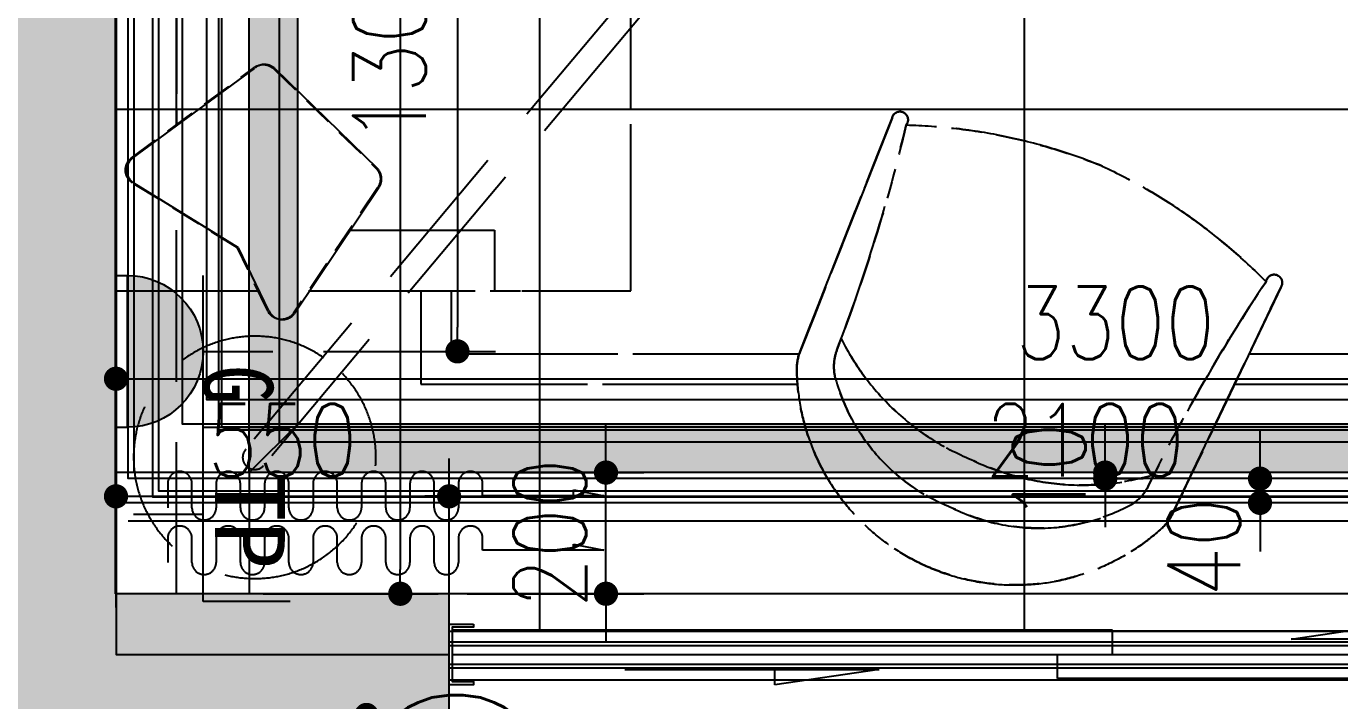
# Model space of a CAD drawing. Header units: inches. Extents: x -2597087 to 134135, y -662679 to 20000.
# Drawn here: x 14077 to 16245, y 6673 to 7786 of the extents above; entities that cross this region are included whole.
import ezdxf
from ezdxf.enums import TextEntityAlignment as Align

# ---------------------------------------------------------------- set-up
doc = ezdxf.new("R2010")
doc.units = ezdxf.units.IN
doc.header["$LTSCALE"] = 100
doc.header["$MEASUREMENT"] = 0
for name, pattern in [('__DASH', [0.35, 0.25, -0.1]), ('DASH', [0.35, 0.25, -0.1]), ('HIDDENX2', [0.75, 0.5, -0.25])]:
    doc.linetypes.add(name, pattern=pattern)
doc.layers.get('0').update_dxf_attribs({"linetype": 'CONTINUOUS'})
doc.layers.get('Defpoints').update_dxf_attribs({"linetype": 'CONTINUOUS'})
for name, color, linetype in [('_ARWALL-1', 7, 'CONTINUOUS'), ('DOOR', 4, 'CONTINUOUS'), ('EQUIP-动力', 3, 'CONTINUOUS'), ('floor', 8, 'CONTINUOUS'), ('IRC-MED1', 250, 'CONTINUOUS'), ('PUB_HATCH', 8, 'CONTINUOUS'), ('RC', 1, 'CONTINUOUS'), ('RC-dim', 3, 'CONTINUOUS'), ('WALL', 7, 'CONTINUOUS'), ('wall-dim', 3, 'CONTINUOUS'), ('天花开线', 4, 'CONTINUOUS'), ('家具', 1, 'DASH')]:
    doc.layers.add(name, color=color, linetype=linetype)
doc.layers.add('COLUMN', color=30, linetype='CONTINUOUS', lineweight=40)
doc.styles.get("Standard").update_dxf_attribs({"font": 'txt.shx', "width": 0.8, "bigfont": 'GBCBIG.shx'})
doc.styles.add('宋体', font='', dxfattribs={"width": 0.8})
doc.styles.get('宋体').set_extended_font_data('SimSun')
doc.dimstyles.new('50', dxfattribs={"dimscale": 50, "dimtxt": 2.4, "dimasz": 0.8, "dimexe": 1.25, "dimexo": 0.6, "dimgap": 0.65, "dimtad": 1, "dimdec": 0, "dimdsep": 46, "dimtxsty": 'Standard', "dimblk1": 'DOT', "dimblk2": 'DOT', "dimsah": 1, "dimcen": 2.5, "dimclrd": 3, "dimclre": 3, "dimclrt": 3, "dimadec": 0, "dimazin": 0, "dimtfac": 1, "dimtdec": 0, "dimtix": 1, "dimtmove": 2, "dimatfit": 0, "dimldrblk": 'DOT', "dimfxl": 5, "dimfxlon": 1, "dimarcsym": 0})

# ---------------------------------------------------------------- blocks, each defined once
blk = doc.blocks.new('A$C6D370B50')
for p, q in [((-1562.1, 38), (-1562.1, 12.5)), ((-1390, 12.5), (-1562.1, 38)), ((-1095.4, 27.5), (-5, 27.5)), ((-1095.4, -12.5), (-1095.4, 27.5)), ((-5, 27.5), (-5, -12.5)), ((-1810, 12.5), (-1390, 12.5)), ((-2095, -12.5), (-2095, -52.5)), ((-1004.6, -12.5), (-2095, -12.5)), ((-5, -12.5), (-1095.4, -12.5)), ((-1004.6, -52.5), (-1004.6, -12.5)), ((-710, -37.5), (-537.9, -63)), ((-290, -37.5), (-710, -37.5)), ((-537.9, -63), (-537.9, -37.5)), ((-2095, -52.5), (-1004.6, -52.5))]:
    blk.add_line(p, q)
blk = doc.blocks.new('A$C516069BB')
at = {"layer": '家具', "linetype": 'HIDDENX2'}
for p, q in [((2265.7, 851.4), (2097.4, 687.7)), ((2501.2, 703.8), (2298.7, 853.1)), ((1245, 770.2, 413.4), (1396.8, 385, 413.4)), ((1396.8, 385), (1245, 770.2)), ((2094.7, 654.9), (2233.2, 447.9)), ((2325.9, 556.2), (2498.8, 662.9)), ((1901.3, 585.1), (1901.3, 485.1)), ((2275.9, 451.9), (2325.9, 556.2)), ((603.2, 490.7, 413.4), (781.8, 117.3, 413.4)), ((781.8, 117.3), (603.2, 490.7))]:
    blk.add_line(p, q, dxfattribs=at)
at = {"layer": '家具', "color": 2, "linetype": 'HIDDENX2'}
for points in [[(679.6, 331.1), (0, 331.1), (0, 3039.1), (2023, 3039.1), (2023, 2885.1)], [(2208.3, 485.1), (1676.3, 485.1), (1676.3, 2885.1)], [(2526.3, 2736.1), (2526.3, 485.1), (2291.8, 485.1)], [(2023, 485.1), (2023, 331.1), (1401.2, 331.1)]]:
    blk.add_lwpolyline(points, dxfattribs=at)
at = {"layer": '家具', "color": 8, "linetype": 'HIDDENX2'}
for points in [[(655.7, 381.1), (50, 381.1), (50, 2989.1), (1973, 2989.1), (1973, 2885.1)], [(1973, 485.1), (1973, 381.1), (1398.2, 381.1)]]:
    blk.add_lwpolyline(points, dxfattribs=at)
at = {"layer": '家具', "linetype": 'HIDDENX2'}
for points in [[(2426.3, 2435.1), (2426.3, 759)], [(2141.4, 585.1), (1901.3, 585.1)]]:
    blk.add_lwpolyline(points, dxfattribs=at)
for centre, radius, start, end in [((2283.2, 833.5), 25, 51.6006, 134.199), ((1232, 767.4), 13.4, 12.1445, 219.8116), ((1247.7, -169.9), 929.1, 91.608, 112.1214), ((4070.3, 1432.6), 2927.2, 193.308, 200.9137), ((2485.7, 684.2), 25, 301.6916, 51.6006), ((1289.6, -151.7), 929.1, 114.9379, 135.4513), ((2114.8, 669.7), 25, 134.199, 216.4281), ((614.2, 498.4), 13.4, 7.2477, 214.9148), ((-1806.3, -1126.2), 2927.2, 26.1456, 33.7512), ((2253.3, 462.8), 25, 216.4281, 334.3518), ((951.6, 596.1), 422.6, 291.9717, 333.2604), ((1262.9, 360), 78.1, 348.3516, 20.8096), ((1324.2, 356.2, 413.4), 78.1, 359.2231, 21.7029), ((1324.2, 356.2), 78.1, 359.2231, 21.7029), ((1041.9, 360), 360.4, 293.5296, 359.2231), ((1027.9, 426.5), 322.2, 291.097, 345.2052), ((930.6, 587), 422.6, 253.7989, 295.0876), ((891.4, 198.2), 78.1, 206.2496, 238.7077), ((1002.8, 415.6), 322.2, 241.8541, 295.9622), ((852.4, 150.7, 413.4), 78.1, 205.3563, 227.8362), ((852.4, 150.7), 78.1, 205.3563, 227.8362), ((1041.9, 360), 360.4, 227.8362, 293.5296)]:
    blk.add_arc(centre, radius, start, end, dxfattribs=at)
blk = doc.blocks.new('_Dot')
at = {"color": 0, "linetype": 'ByBlock', "lineweight": -2}
blk.add_line((-0.5, 0), (-1, 0), dxfattribs=at)
at = {"color": 0, "linetype": 'ByBlock', "const_width": 0.5}
blk.add_lwpolyline([(-0.25, 0, 1), (0.25, 0, 1)], format="xyb", close=True, dxfattribs=at)
blk = doc.blocks.new('*D124')
at = {"layer": 'Defpoints', "color": 0, "transparency": 16777216}
for p in [(14438.2, 10049.9), (14438.2, 6849.9), (14694.3, 6849.9)]:
    blk.add_point(p, dxfattribs=at)
at = {"layer": 'wall-dim', "color": 3, "lineweight": -2, "transparency": 16777216}
for p, q in [((14468.2, 10049.9), (14756.8, 10049.9)), ((14694.3, 10009.9), (14694.3, 6889.9)), ((14468.2, 6849.9), (14756.8, 6849.9))]:
    blk.add_line(p, q, dxfattribs=at)
at = {"layer": 'wall-dim', "color": 3, "lineweight": -2, "transparency": 16777216, "xscale": 40, "yscale": 40, "zscale": 40}
for p, rotation in [((14694.3, 10049.9), 90), ((14694.3, 6849.9), 270)]:
    blk.add_blockref('_Dot', p, dxfattribs=dict(at, rotation=rotation))
at = {"layer": 'wall-dim', "color": 3, "transparency": 16777216, "insert": (14601.8, 8449.9), "char_height": 120, "attachment_point": 5, "rotation": 90}
blk.add_mtext('3200', dxfattribs=at)
blk = doc.blocks.new('*D125')
at = {"layer": 'Defpoints', "color": 0, "transparency": 16777216}
for p in [(14775, 7010.7), (14225, 6797.5), (14775, 6797.5)]:
    blk.add_point(p, dxfattribs=at)
at = {"layer": 'wall-dim', "color": 3, "lineweight": -2, "transparency": 16777216}
for p, q in [((14225, 6827.5), (14225, 7073.2)), ((14775, 6827.5), (14775, 7073.2)), ((14265, 7010.7), (14735, 7010.7))]:
    blk.add_line(p, q, dxfattribs=at)
at = {"layer": 'wall-dim', "color": 3, "lineweight": -2, "transparency": 16777216, "xscale": 40, "yscale": 40, "zscale": 40, "rotation": 180}
blk.add_blockref('_Dot', (14225, 7010.7), dxfattribs=at)
at = {"layer": 'wall-dim', "color": 3, "lineweight": -2, "transparency": 16777216, "xscale": 40, "yscale": 40, "zscale": 40}
blk.add_blockref('_Dot', (14775, 7010.7), dxfattribs=at)
at = {"layer": 'wall-dim', "color": 3, "transparency": 16777216, "insert": (14500, 7103.2), "char_height": 120, "attachment_point": 5}
blk.add_mtext('550', dxfattribs=at)
blk = doc.blocks.new('*D126')
at = {"layer": 'Defpoints', "color": 0, "transparency": 16777216}
for p in [(16875, 7010.7), (14775, 6797.5), (16875, 6797.5)]:
    blk.add_point(p, dxfattribs=at)
at = {"layer": 'wall-dim', "color": 3, "lineweight": -2, "transparency": 16777216}
for p, q in [((14775, 6827.5), (14775, 7073.2)), ((16875, 6827.5), (16875, 7073.2)), ((14815, 7010.7), (16835, 7010.7))]:
    blk.add_line(p, q, dxfattribs=at)
at = {"layer": 'wall-dim', "color": 3, "lineweight": -2, "transparency": 16777216, "xscale": 40, "yscale": 40, "zscale": 40, "rotation": 180}
blk.add_blockref('_Dot', (14775, 7010.7), dxfattribs=at)
at = {"layer": 'wall-dim', "color": 3, "lineweight": -2, "transparency": 16777216, "xscale": 40, "yscale": 40, "zscale": 40}
blk.add_blockref('_Dot', (16875, 7010.7), dxfattribs=at)
at = {"layer": 'wall-dim', "color": 3, "transparency": 16777216, "insert": (15825, 7103.2), "char_height": 120, "attachment_point": 5}
blk.add_mtext('2100', dxfattribs=at)
blk = doc.blocks.new('*D215')
at = {"layer": 'Defpoints', "color": 0, "transparency": 16777216}
for p in [(17525, 7204.7), (14225, 6902.7), (17525, 6902.7)]:
    blk.add_point(p, dxfattribs=at)
at = {"layer": 'wall-dim', "color": 3, "lineweight": -2, "transparency": 16777216}
for p, q in [((14225, 6954.7), (14225, 7267.2)), ((17525, 6954.7), (17525, 7267.2)), ((14265, 7204.7), (17485, 7204.7))]:
    blk.add_line(p, q, dxfattribs=at)
at = {"layer": 'wall-dim', "color": 3, "lineweight": -2, "transparency": 16777216, "xscale": 40, "yscale": 40, "zscale": 40, "rotation": 180}
blk.add_blockref('_Dot', (14225, 7204.7), dxfattribs=at)
at = {"layer": 'wall-dim', "color": 3, "lineweight": -2, "transparency": 16777216, "xscale": 40, "yscale": 40, "zscale": 40}
blk.add_blockref('_Dot', (17525, 7204.7), dxfattribs=at)
at = {"layer": 'wall-dim', "color": 3, "transparency": 16777216, "insert": (15875, 7297.2), "char_height": 120, "attachment_point": 5}
blk.add_mtext('3300', dxfattribs=at)
blk = doc.blocks.new('*D221')
at = {"layer": 'Defpoints', "color": 0, "transparency": 16777216}
for p in [(16113.8, 7039.9), (16113.8, 7039.9), (16113.8, 6999.9)]:
    blk.add_point(p, dxfattribs=at)
at = {"layer": 'RC-dim', "color": 3, "lineweight": -2, "transparency": 16777216}
for p, q in [((16113.8, 7079.9), (16113.8, 7119.9)), ((16113.8, 7039.9), (16051.3, 7039.9)), ((16113.8, 6999.9), (16113.8, 7039.9)), ((16113.8, 6999.9), (16051.3, 6999.9)), ((16113.8, 6959.9), (16113.8, 6919.9))]:
    blk.add_line(p, q, dxfattribs=at)
at = {"layer": 'RC-dim', "color": 3, "lineweight": -2, "transparency": 16777216, "xscale": 40, "yscale": 40, "zscale": 40}
for p, rotation in [((16113.8, 7039.9), 270), ((16113.8, 6999.9), 90)]:
    blk.add_blockref('_Dot', p, dxfattribs=dict(at, rotation=rotation))
at = {"layer": 'RC-dim', "color": 3, "transparency": 16777216, "insert": (16021.3, 6926.7), "char_height": 120, "attachment_point": 5, "rotation": 90}
blk.add_mtext('40', dxfattribs=at)
blk = doc.blocks.new('*D223')
at = {"layer": 'Defpoints', "color": 0, "transparency": 16777216}
for p in [(15839.2, 7049.9), (15858.2, 7049.9), (15839.2, 7039.9)]:
    blk.add_point(p, dxfattribs=at)
at = {"layer": 'RC-dim', "color": 3, "lineweight": -2, "transparency": 16777216}
for p, q in [((15858.2, 7089.9), (15858.2, 7129.9)), ((15858.2, 7049.9), (15920.7, 7049.9)), ((15858.2, 7039.9), (15858.2, 7049.9)), ((15858.2, 7039.9), (15920.7, 7039.9)), ((15858.2, 6999.9), (15858.2, 6959.9))]:
    blk.add_line(p, q, dxfattribs=at)
at = {"layer": 'RC-dim', "color": 3, "lineweight": -2, "transparency": 16777216, "xscale": 40, "yscale": 40, "zscale": 40}
for p, rotation in [((15858.2, 7049.9), 270), ((15858.2, 7039.9), 90)]:
    blk.add_blockref('_Dot', p, dxfattribs=dict(at, rotation=rotation))
at = {"layer": 'RC-dim', "color": 3, "transparency": 16777216, "insert": (15765.7, 7050.6), "char_height": 120, "attachment_point": 5, "rotation": 90}
blk.add_mtext('10', dxfattribs=at)
blk = doc.blocks.new('A$C38B7485E')
at = {"layer": 'PUB_HATCH'}
blk.add_hatch(color=6, dxfattribs=at).paths.add_polyline_path([(6550.1, 2000), (6550.1, 2200), (6000.1, 2200), (6000.1, 4400), (5800.1, 4400), (5800.1, 2000)])
at = {"layer": '_ARWALL-1'}
blk.add_lwpolyline([(6000.1, 1300), (6000.1, 2000), (6550.1, 2000), (6550.1, 2200), (6000.1, 2200), (6000.1, 5400), (4200.1, 5400), (4200.1, 5300), (5800.1, 5300), (5800.1, 1500), (5650.1, 1500), (5650.1, 1300)], close=True, dxfattribs=at)
at = {"layer": 'COLUMN', "color": 6}
blk.add_line((6000.1, 2200), (6000.1, 4400), dxfattribs=at)
blk = doc.blocks.new('*D259')
at = {"layer": 'Defpoints', "color": 0, "transparency": 16777216}
for p in [(14855, 7049.9), (15034, 7049.9), (14775, 6849.9)]:
    blk.add_point(p, dxfattribs=at)
at = {"layer": 'floor', "color": 3, "lineweight": -2, "transparency": 16777216}
for p, q in [((15034, 7089.9), (15034, 7129.9)), ((14885, 7049.9), (15096.5, 7049.9)), ((15034, 6849.9), (15034, 7049.9)), ((14805, 6849.9), (15096.5, 6849.9)), ((15034, 6809.9), (15034, 6769.9))]:
    blk.add_line(p, q, dxfattribs=at)
at = {"layer": 'floor', "color": 3, "lineweight": -2, "transparency": 16777216, "xscale": 40, "yscale": 40, "zscale": 40}
for p, rotation in [((15034, 7049.9), 270), ((15034, 6849.9), 90)]:
    blk.add_blockref('_Dot', p, dxfattribs=dict(at, rotation=rotation))
at = {"layer": 'floor', "color": 3, "transparency": 16777216, "insert": (14941.5, 6949.9), "char_height": 120, "attachment_point": 5, "rotation": 90}
blk.add_mtext('200', dxfattribs=at)
blk = doc.blocks.new('*D460')
at = {"layer": 'Defpoints', "color": 0, "transparency": 16777216}
for p in [(14587.3, 8549.9), (14537.7, 7249.9), (14788.8, 7249.9)]:
    blk.add_point(p, dxfattribs=at)
at = {"layer": 'EQUIP-动力', "color": 3, "lineweight": -2, "transparency": 16777216}
for p, q in [((14617.3, 8549.9), (14851.3, 8549.9)), ((14788.8, 8509.9), (14788.8, 7289.9)), ((14567.7, 7249.9), (14851.3, 7249.9))]:
    blk.add_line(p, q, dxfattribs=at)
at = {"layer": 'EQUIP-动力', "color": 3, "lineweight": -2, "transparency": 16777216, "xscale": 40, "yscale": 40, "zscale": 40}
for p, rotation in [((14788.8, 8549.9), 90), ((14788.8, 7249.9), 270)]:
    blk.add_blockref('_Dot', p, dxfattribs=dict(at, rotation=rotation))
at = {"layer": 'EQUIP-动力', "color": 3, "transparency": 16777216, "insert": (14696.3, 7899.9), "char_height": 120, "attachment_point": 5, "rotation": 90}
blk.add_mtext('1300(RS)', dxfattribs=at)
blk = doc.blocks.new('*D472')
at = {"layer": 'Defpoints', "color": 0, "transparency": 16777216}
for p in [(14426.6, 6649.9), (14375.8, 6299.9), (14638.6, 6299.9)]:
    blk.add_point(p, dxfattribs=at)
at = {"layer": 'EQUIP-动力', "color": 3, "lineweight": -2, "transparency": 16777216}
for p, q in [((14456.6, 6649.9), (14701.1, 6649.9)), ((14638.6, 6609.9), (14638.6, 6339.9)), ((14405.8, 6299.9), (14701.1, 6299.9))]:
    blk.add_line(p, q, dxfattribs=at)
at = {"layer": 'EQUIP-动力', "color": 3, "lineweight": -2, "transparency": 16777216, "xscale": 40, "yscale": 40, "zscale": 40}
for p, rotation in [((14638.6, 6649.9), 90), ((14638.6, 6299.9), 270)]:
    blk.add_blockref('_Dot', p, dxfattribs=dict(at, rotation=rotation))
at = {"layer": 'EQUIP-动力', "color": 3, "transparency": 16777216, "insert": (14798, 6433.7), "char_height": 120, "attachment_point": 5, "rotation": 90}
blk.add_mtext('350(RS)', dxfattribs=at)
blk = doc.blocks.new('safre2cdas')
at = {"linetype": 'ByBlock', "lineweight": -2}
h = blk.add_hatch(color=0, dxfattribs=at)
edge = h.paths.add_edge_path()
edge.add_ellipse((-141.7, 0), major_axis=(-88.6, 88.6), ratio=1, start_angle=135, end_angle=315, ccw=False)
edge.add_line((-141.7, -125.2), (-141.7, 125.2))
at = {"color": 0, "linetype": 'ByBlock', "lineweight": -2}
for p, q in [((-160.3, 125.2), (-141.7, 125.2)), ((-141.7, 125.2), (-141.7, -125.2)), ((-16.4, -125.2), (-16.4, 125.2)), ((-16.4, 0), (98.6, 0)), ((-160.3, -125.2), (-141.7, -125.2))]:
    blk.add_line(p, q, dxfattribs=at)
at = {"color": 0, "linetype": 'ByBlock', "lineweight": -2, "extrusion": (0, 0, -1)}
blk.add_ellipse((-141.7, 0), major_axis=(88.6, 88.6), ratio=1, start_param=-0.785398, end_param=2.356194, dxfattribs=at)
blk = doc.blocks.new('ERYUII')
at = {"layer": 'EQUIP-动力'}
blk.add_blockref('safre2cdas', (15061.3, 7091.6), dxfattribs=at)
at = {"layer": 'EQUIP-动力', "style": '宋体', "width": 0.8}
blk.add_text('G', height=115.1, rotation=270.0003, dxfattribs=at).set_placement((15102.8, 7037.3), align=Align.MIDDLE_CENTER)
blk = doc.blocks.new('ERTUJK')
at = {"layer": 'EQUIP-动力'}
for p, q in [((14308.7, 6999.6), (14308.7, 7167.6)), ((14308.7, 7167.6), (14392.7, 7167.6)), ((14308.7, 7083.6), (14241.5, 7083.6)), ((14392.7, 6999.6), (14308.7, 6999.6))]:
    blk.add_line(p, q, dxfattribs=at)
at = {"layer": 'EQUIP-动力', "style": '宋体'}
blk.add_text('TP', height=67.2, rotation=270, dxfattribs=at).set_placement((14320.3, 7031.3), align=Align.RIGHT)
blk = doc.blocks.new('*D755')
at = {"layer": 'Defpoints', "color": 0, "transparency": 16777216}
for p in [(14438.2, 10049.9), (14438.2, 6849.9), (14694.3, 6849.9)]:
    blk.add_point(p, dxfattribs=at)
at = {"layer": 'wall-dim', "color": 3, "lineweight": -2, "transparency": 16777216}
for p, q in [((14468.2, 10049.9), (14756.8, 10049.9)), ((14694.3, 10009.9), (14694.3, 6889.9)), ((14468.2, 6849.9), (14756.8, 6849.9))]:
    blk.add_line(p, q, dxfattribs=at)
at = {"layer": 'wall-dim', "color": 3, "lineweight": -2, "transparency": 16777216, "xscale": 40, "yscale": 40, "zscale": 40}
for p, rotation in [((14694.3, 10049.9), 90), ((14694.3, 6849.9), 270)]:
    blk.add_blockref('_Dot', p, dxfattribs=dict(at, rotation=rotation))
at = {"layer": 'wall-dim', "color": 3, "transparency": 16777216, "insert": (14601.8, 8449.9), "char_height": 120, "attachment_point": 5, "rotation": 90}
blk.add_mtext('3200', dxfattribs=at)
blk = doc.blocks.new('*D756')
at = {"layer": 'Defpoints', "color": 0, "transparency": 16777216}
for p in [(14775, 7010.7), (14225, 6797.5), (14775, 6797.5)]:
    blk.add_point(p, dxfattribs=at)
at = {"layer": 'wall-dim', "color": 3, "lineweight": -2, "transparency": 16777216}
for p, q in [((14225, 6827.5), (14225, 7073.2)), ((14775, 6827.5), (14775, 7073.2)), ((14265, 7010.7), (14735, 7010.7))]:
    blk.add_line(p, q, dxfattribs=at)
at = {"layer": 'wall-dim', "color": 3, "lineweight": -2, "transparency": 16777216, "xscale": 40, "yscale": 40, "zscale": 40, "rotation": 180}
blk.add_blockref('_Dot', (14225, 7010.7), dxfattribs=at)
at = {"layer": 'wall-dim', "color": 3, "lineweight": -2, "transparency": 16777216, "xscale": 40, "yscale": 40, "zscale": 40}
blk.add_blockref('_Dot', (14775, 7010.7), dxfattribs=at)
at = {"layer": 'wall-dim', "color": 3, "transparency": 16777216, "insert": (14500, 7103.2), "char_height": 120, "attachment_point": 5}
blk.add_mtext('550', dxfattribs=at)
blk = doc.blocks.new('*D757')
at = {"layer": 'Defpoints', "color": 0, "transparency": 16777216}
for p in [(16875, 7010.7), (14775, 6797.5), (16875, 6797.5)]:
    blk.add_point(p, dxfattribs=at)
at = {"layer": 'wall-dim', "color": 3, "lineweight": -2, "transparency": 16777216}
for p, q in [((14775, 6827.5), (14775, 7073.2)), ((16875, 6827.5), (16875, 7073.2)), ((14815, 7010.7), (16835, 7010.7))]:
    blk.add_line(p, q, dxfattribs=at)
at = {"layer": 'wall-dim', "color": 3, "lineweight": -2, "transparency": 16777216, "xscale": 40, "yscale": 40, "zscale": 40, "rotation": 180}
blk.add_blockref('_Dot', (14775, 7010.7), dxfattribs=at)
at = {"layer": 'wall-dim', "color": 3, "lineweight": -2, "transparency": 16777216, "xscale": 40, "yscale": 40, "zscale": 40}
blk.add_blockref('_Dot', (16875, 7010.7), dxfattribs=at)
at = {"layer": 'wall-dim', "color": 3, "transparency": 16777216, "insert": (15825, 7103.2), "char_height": 120, "attachment_point": 5}
blk.add_mtext('2100', dxfattribs=at)
blk = doc.blocks.new('*D555')
at = {"layer": 'Defpoints', "color": 0, "transparency": 16777216}
for p in [(17525, 7204.7), (14225, 6902.7), (17525, 6902.7)]:
    blk.add_point(p, dxfattribs=at)
at = {"layer": 'wall-dim', "color": 3, "lineweight": -2, "transparency": 16777216}
for p, q in [((14225, 6954.7), (14225, 7267.2)), ((17525, 6954.7), (17525, 7267.2)), ((14265, 7204.7), (17485, 7204.7))]:
    blk.add_line(p, q, dxfattribs=at)
at = {"layer": 'wall-dim', "color": 3, "lineweight": -2, "transparency": 16777216, "xscale": 40, "yscale": 40, "zscale": 40, "rotation": 180}
blk.add_blockref('_Dot', (14225, 7204.7), dxfattribs=at)
at = {"layer": 'wall-dim', "color": 3, "lineweight": -2, "transparency": 16777216, "xscale": 40, "yscale": 40, "zscale": 40}
blk.add_blockref('_Dot', (17525, 7204.7), dxfattribs=at)
at = {"layer": 'wall-dim', "color": 3, "transparency": 16777216, "insert": (15875, 7297.2), "char_height": 120, "attachment_point": 5}
blk.add_mtext('3300', dxfattribs=at)

msp = doc.modelspace()

# ---------------------------------------------------------------- hatches: boundary and pattern name
at = {"layer": 'floor'}
h = msp.add_hatch(dxfattribs=at)
h.set_pattern_fill('LINECAS', color=256, scale=300, pattern_type=2)
h.set_pattern_definition([(0, (71, 109), (291, 129), [33, -267, 11.1, -93, 21, -213]), (5, (107, 151), (36.9482, 162.8399), [39, -291, 13.8, -129, 33, -267]), (10, (113, 163), (50.775, 213.0537), [6, -51, 15, -159, 39, -291]), (15, (149, 217), (34.7026, 229.8124), [9, -87, 17.1, -201, 6, -51]), (20, (179, 241), (29.901, 295.0185), [11.1, -93, 21, -213, -900, -87]), (25, (221, 1), (21.121, 330.932), [13.8, -129, 33, -267, 11.1, -93]), (30, (233, 37), (148.57111, 144.6673), [15, -159, 39, -291, 13.8, -129]), (35, (287, 43), (124.57824, 193.438), [17.1, -201, 6, -51, 15, -159]), (40, (311, 79), (144.7546, 242.86642), [21, -213, 9, -87, 17.1, -201]), (45, (71, 151), (-89.0955, 212.132), [11.1, -93, 33, -267, 13.8, -129]), (50, (311, 109), (-121.1928, 168.2686), [9, -87, 21, -213, 11.1, -93]), (55, (287, 79), (36.6656, 329.5719), [6, -51, 17.1, -201, 9, -87]), (60, (233, 43), (21.7827, 295.7288), [39, -291, 15, -159, 6, -51]), (65, (221, 37), (5.73107, 232.34706), [33, -267, 13.8, -129, 39, -291]), (70, (179, 1), (-13.0072, 218.63397), [21, -213, 11.1, -93, 33, -267]), (75, (149, 241), (-8.10999, 166.78198), [17.1, -201, 9, -87, 21, -213]), (80, (113, 217), (-264.1784, 177.572), [15, -159, 6, -51, 17.1, -201]), (85, (107, 163), (-257.8785, 115.9167), [13.8, -129, 39, -291, 15, -159]), (90, (-31, -209), (-129, 291), [38.1, -267, 10.5, -93, 23.7, -213]), (95, (107, 151), (-162.8399, 36.9482), [44.7, -291, 14.1, -129, 38.1, -267]), (100, (113, 163), (-213.0537, 50.775), [3, -51, 17.7, -159, 44.7, -291]), (105, (149, 217), (-229.8124, 34.7026), [6.9, -87, 18.3, -201, 3, -51]), (110, (179, 241), (-295.0185, 29.901), [10.5, -93, -23700, -213, 6.9, -87]), (115, (221, 1), (-330.932, 21.121), [14.1, -129, 38.1, -267, 10.5, -93]), (120, (233, 37), (-144.6673, 148.57111), [17.7, -159, -44700, -291, 14.1, -129]), (125, (287, 43), (-193.438, 124.57824), [18.3, -201, 3, -51, 17.7, -159]), (130, (311, 79), (-242.86642, 144.7546), [23.7, -213, 6.9, -87, -183, -201]), (135, (71, 151), (-212.132, -89.0955), [10.5, -93, 38.1, -267, 14.1, -129]), (140, (311, 109), (-168.2686, -121.1928), [6.9, -87, 23.7, -213, 10.5, -93]), (145, (287, 79), (-329.5719, 36.6656), [3, -51, -18300, -201, 6.9, -87]), (150, (233, 43), (-295.7288, 21.7827), [44.7, -291, 17.7, -159, 3, -51]), (155, (221, 37), (-232.34706, 5.73107), [38.1, -267, 14.1, -129, 44.7, -291]), (160, (179, 1), (-218.63397, -13.0072), [23.7, -213, 10.5, -93, 38.1, -267]), (165, (149, 241), (-166.78198, -8.10999), [18.3, -201, 6.9, -87, 23.7, -213]), (170, (113, 217), (-177.572, -264.1784), [17.7, -159, 3, -51, 18.3, -201])])
h.paths.add_polyline_path([(14975, 12899.868), (17275, 12899.868), (17275, 7099.868), (14495, 7099.868), (14495, 10799.868), (14975, 10799.868)], flags=16)
h.paths.add_polyline_path([(14925, 12949.868), (17325, 12949.868), (17325, 7049.868), (14445, 7049.868), (14445, 10849.868), (14925, 10849.868)])
h = msp.add_hatch(dxfattribs=at)
h.set_pattern_fill('AR-SAND', color=256, scale=14)
h.set_pattern_definition([(37.5, (20, -50), (-0.881907, 26.975533), [0, -21.28, 0, -23.8, 0, -22.75]), (7.5, (20, -50), (24.776874, 39.510045), [0, -11.48, 0, -19.18, 0, -7.35]), (327.5, (2.78, -50), (43.597986, 0.079227), [0, -7, 0, -25.2, 0, -32.9]), (317.5, (2.78, -50), (42.08577, 12.28746), [0, -3.5, 0, -16.52, 0, -18.9])])
h.paths.add_polyline_path([(15005, 12869.868), (17245, 12869.868), (17245, 7129.868), (14525, 7129.868), (14525, 10769.868), (15005, 10769.868)], flags=16)
h.paths.add_polyline_path([(14975, 12899.868), (17275, 12899.868), (17275, 7099.868), (14495, 7099.868), (14495, 10799.868), (14975, 10799.868)])

# ---------------------------------------------------------------- linework, layer by layer
at = {"layer": 'DOOR'}
msp.add_lwpolyline([(14815, 6799.868), (14815, 6794.868), (14780, 6794.868), (14780, 6704.868), (14815, 6704.868), (14815, 6699.868), (14775, 6699.868), (14775, 6799.868), (14815, 6799.868)], dxfattribs=at)
at = {"layer": 'EQUIP-动力', "color": 8, "linetype": '__DASH', "ltscale": 10}
for p, q in [((15075, 7349.868), (15075, 9749.868)), ((14325, 7622.24), (14325, 9481.848)), ((14225, 9299.868), (14225, 7607.48)), ((14325, 9299.868), (14325, 7686.737)), ((15513.916, 8368.976), (14439.487, 7088.638)), ((15543.132, 8341.654), (14468.703, 7061.317)), ((14252.2, 7568.575), (14454.698, 7717.847)), ((14487.656, 7716.178), (14656.024, 7552.452)), ((15506.267, 7634.961, 413.386), (15354.552, 7249.815, 413.386)), ((15354.552, 7249.815), (15506.267, 7634.961)), ((14427.496, 7420.96), (14254.595, 7527.711)), ((14658.71, 7519.684), (14520.199, 7312.697)), ((14225, 7498.883), (14225, 7349.868)), ((14325, 6849.868), (14325, 7484.242)), ((14611.991, 7449.868), (14850, 7449.868)), ((14850, 7449.868), (14850, 7349.868)), ((14477.547, 7316.721), (14427.496, 7420.96)), ((16148.065, 7355.505, 413.386), (15969.47, 6982.062, 413.386)), ((15969.47, 6982.062), (16148.065, 7355.505)), ((14225, 7349.868), (14461.631, 7349.868)), ((14545.073, 7349.868), (15075, 7349.868)), ((14728.271, 7349.868), (14728.271, 7195.89)), ((14778.271, 7349.868), (14778.271, 7245.89)), ((14778.271, 7245.89), (15353.11, 7245.89)), ((16095.642, 7245.89), (16701.313, 7245.89)), ((14728.271, 7195.89), (15350.152, 7195.89)), ((16071.73, 7195.89), (16751.313, 7195.89)), ((14310.379, 7031.652), (14310.379, 6991.652)), ((14350.379, 6991.652), (14350.379, 7031.652)), ((14390.379, 7031.652), (14390.379, 6991.652)), ((14430.379, 6991.652), (14430.379, 7031.652)), ((14470.379, 7031.652), (14470.379, 6991.652)), ((14510.379, 6991.652), (14510.379, 7031.652)), ((14550.379, 7031.652), (14550.379, 6991.652)), ((14590.379, 6991.652), (14590.379, 7031.652)), ((14630.379, 7031.652), (14630.379, 6991.652)), ((14670.379, 6991.652), (14670.379, 7031.652)), ((14710.379, 7031.652), (14710.379, 6991.652)), ((14750.379, 6991.652), (14750.379, 7031.652)), ((14790.379, 7031.652), (14790.379, 6991.652)), ((14830.379, 7011.652), (14830.379, 7031.652)), ((15030.379, 7011.652), (14830.379, 7011.652)), ((14980.379, 7011.652), (14980.379, 7021.652)), ((14980.379, 7021.652), (15030.379, 7011.652)), ((14310.379, 6941.652), (14310.379, 6901.652)), ((14350.379, 6901.652), (14350.379, 6941.652)), ((14390.379, 6941.652), (14390.379, 6901.652)), ((14430.379, 6901.652), (14430.379, 6941.652)), ((14470.379, 6941.652), (14470.379, 6901.652)), ((14510.379, 6901.652), (14510.379, 6941.652)), ((14550.379, 6941.652), (14550.379, 6901.652)), ((14590.379, 6901.652), (14590.379, 6941.652)), ((14630.379, 6941.652), (14630.379, 6901.652)), ((14670.379, 6901.652), (14670.379, 6941.652)), ((14710.379, 6941.652), (14710.379, 6901.652)), ((14750.379, 6901.652), (14750.379, 6941.652)), ((14790.379, 6941.652), (14790.379, 6901.652)), ((14830.379, 6921.652), (14830.379, 6941.652)), ((15030.379, 6921.652), (14830.379, 6921.652)), ((14980.379, 6921.652), (14980.379, 6931.652)), ((14980.379, 6931.652), (15030.379, 6921.652))]:
    msp.add_line(p, q, dxfattribs=at)
for centre, radius, start, end in [((14470.227, 7698.255), 25, 45.800987, 128.399419), ((15519.353, 7632.145), 13.386, 320.18844, 167.855511), ((12681.042, 8297.375), 2927.199, 339.086294, 346.69197), ((15503.564, 6694.858), 929.082, 67.878591, 88.392012), ((14267.729, 7548.983), 25, 128.399419, 238.308432), ((14638.595, 7534.529), 25, 323.571893, 45.800987), ((15461.695, 6713.089), 929.082, 44.548711, 65.062132), ((16137.088, 7363.166), 13.386, 325.085212, 172.752283), ((18557.651, 5738.537), 2927.199, 146.248753, 153.854429), ((14500.084, 7327.542), 25, 205.648235, 323.571893), ((14454.095, 7074.978), 200, 55.155075, 43.687713), ((15799.691, 7460.912), 422.559, 206.73964, 248.028347), ((15427.081, 7220.947, 413.386), 78.063, 158.297073, 180.776924), ((15427.081, 7220.947), 78.063, 158.297073, 180.776924), ((15488.365, 7224.745), 78.063, 159.190367, 191.648385), ((15709.401, 7224.776), 360.409, 180.776924, 246.470362), ((15723.435, 7291.262), 322.209, 194.794846, 248.902962), ((14454.095, 7074.978), 20, 136.919376, 316.919376), ((14330.379, 7031.652), 20, 0, 180), ((14410.379, 7031.652), 20, 0, 180), ((14490.379, 7031.652), 20, 0, 180), ((14570.379, 7031.652), 20, 0, 180), ((14650.379, 7031.652), 20, 0, 180), ((14730.379, 7031.652), 20, 0, 180), ((14810.379, 7031.652), 20, 0, 180), ((15820.758, 7451.739), 422.559, 244.912376, 286.201083), ((15859.958, 7062.943), 78.063, 301.292338, 333.750356), ((14370.379, 6991.652), 20, 180, 0), ((14450.379, 6991.652), 20, 180, 0), ((14530.379, 6991.652), 20, 180, 0), ((14610.379, 6991.652), 20, 180, 0), ((14690.379, 6991.652), 20, 180, 0), ((14770.379, 6991.652), 20, 180, 0), ((15748.513, 7280.343), 322.209, 244.037761, 298.145877), ((14330.379, 6941.652), 20, 0, 180), ((14410.379, 6941.652), 20, 0, 180), ((14490.379, 6941.652), 20, 0, 180), ((14570.379, 6941.652), 20, 0, 180), ((14650.379, 6941.652), 20, 0, 180), ((14730.379, 6941.652), 20, 0, 180), ((14810.379, 6941.652), 20, 0, 180), ((15898.927, 7015.493, 413.386), 78.063, 312.163799, 334.64365), ((15898.927, 7015.493), 78.063, 312.163799, 334.64365), ((15709.401, 7224.776), 360.409, 246.470362, 312.163799), ((14370.379, 6901.652), 20, 180, 0), ((14450.379, 6901.652), 20, 180, 0), ((14530.379, 6901.652), 20, 180, 0), ((14610.379, 6901.652), 20, 180, 0), ((14690.379, 6901.652), 20, 180, 0), ((14770.379, 6901.652), 20, 180, 0)]:
    msp.add_arc(centre, radius, start, end, dxfattribs=at)
at = {"layer": 'floor'}
for p, q in [((15725, 6787.939), (15725, 13149.868)), ((14925, 6787.939), (14925, 10849.868)), ((14225, 10049.868), (14225, 6790.638)), ((14225, 7649.868), (17525, 7649.868)), ((14525, 7129.868), (14445, 7049.868)), ((14445, 7049.868), (14225, 7049.868)), ((14445, 7049.868), (14445, 6849.868))]:
    msp.add_line(p, q, dxfattribs=at)
at = {"layer": 'floor', "color": 1}
for p, q in [((14775, 6787.939), (16875, 6787.939)), ((14775, 6707.939), (16875, 6707.939))]:
    msp.add_line(p, q, dxfattribs=at)
at = {"layer": 'floor', "color": 8}
for p, q in [((14775, 6770.438), (16875, 6770.438)), ((14775, 6764.782), (16875, 6764.782)), ((14775, 6733.519), (16875, 6733.519)), ((14775, 6727.862), (16875, 6727.862))]:
    msp.add_line(p, q, dxfattribs=at)
at = {"layer": 'floor', "color": 1}
for points in [[(14925, 12949.868), (17325, 12949.868), (17325, 7049.868), (14445, 7049.868), (14445, 10849.868), (14925, 10849.868)], [(14975, 12899.868), (17275, 12899.868), (17275, 7099.868), (14495, 7099.868), (14495, 10799.868), (14975, 10799.868)], [(15005, 12869.868), (17245, 12869.868), (17245, 7129.868), (14525, 7129.868), (14525, 10769.868), (15005, 10769.868)]]:
    msp.add_lwpolyline(points, close=True, dxfattribs=at)
at = {"layer": 'floor'}
msp.add_lwpolyline([(14225, 10049.868), (14225, 6749.868), (14775, 6749.868)], dxfattribs=at)
at = {"layer": 'floor', "color": 8}
msp.add_lwpolyline([(16835, 6787.939), (14815, 6787.939)], dxfattribs=at)
at = {"layer": 'IRC-MED1'}
msp.add_line((16855, 6769.872), (14845, 6769.872), dxfattribs=at)
for points in [[(17435.001, 10029.872), (14285, 10029.872), (14285, 7009.872), (17435.001, 7009.872)], [(17425.001, 10019.872), (14295, 10019.872), (14295, 7019.872), (17425.001, 7019.872)], [(14394.98, 9919.872), (17325.001, 9919.872), (17325.001, 7119.872), (14394.98, 7119.872)], [(14399.98, 9914.872), (17320.001, 9914.872), (17320.001, 7124.872), (14399.98, 7124.872)]]:
    msp.add_lwpolyline(points, close=True, dxfattribs=at)
msp.add_lwpolyline([(17475.001, 6969.872), (14245, 6969.872)], dxfattribs=at)
at = {"layer": 'RC', "color": 2}
msp.add_line((17525, 6999.868), (14225, 6999.868), dxfattribs=at)
at = {"layer": 'RC', "linetype": 'ByBlock'}
msp.add_line((16917.019, 6849.868), (14775, 6849.868), dxfattribs=at)
at = {"layer": 'RC', "color": 2}
msp.add_lwpolyline([(17175, 13129.868), (17175, 7039.868), (14245, 7039.868), (14245.001, 11109.868), (14645, 11109.868), (14645, 13129.868), (17175, 13129.868)], dxfattribs=at)
at = {"layer": 'RC'}
for points in [[(17165, 13119.868), (17165, 7049.868), (14255, 7049.868), (14255.001, 11099.868), (14655, 11099.868), (14655, 13119.868)], [(17085, 13039.868), (17085, 7129.868), (14335, 7129.868), (14335.001, 11019.868), (14735, 11019.868), (14735, 13039.868)], [(17045, 12999.868), (17045, 7169.868), (14375, 7169.868), (14375.001, 10979.868), (14775, 10979.868), (14775, 12999.868)]]:
    msp.add_lwpolyline(points, close=True, dxfattribs=at)
at = {"layer": '天花开线'}
msp.add_line((14225, 10049.868), (14225, 6749.868), dxfattribs=at)
at = {"layer": '家具', "linetype": 'DASH'}
for points in [[(14980.379, 7011.652), (14980.379, 7021.652), (15030.379, 7011.652), (14830.379, 7011.652), (14830.379, 7031.652, 1), (14790.379, 7031.652), (14790.379, 6991.652, -1), (14750.379, 6991.652), (14750.379, 7031.652, 1), (14710.379, 7031.652), (14710.379, 6991.652, -1), (14670.379, 6991.652), (14670.379, 7031.652, 1), (14630.379, 7031.652), (14630.379, 6991.652, -1), (14590.379, 6991.652), (14590.379, 7031.652, 1), (14550.379, 7031.652), (14550.379, 6991.652, -1), (14510.379, 6991.652), (14510.379, 7031.652, 1), (14470.379, 7031.652), (14470.379, 6991.652, -1), (14430.379, 6991.652), (14430.379, 7031.652, 1), (14390.379, 7031.652), (14390.379, 6991.652, -1), (14350.379, 6991.652), (14350.379, 7031.652, 1), (14310.379, 7031.652), (14310.379, 6991.652)], [(14980.379, 6921.652), (14980.379, 6931.652), (15030.379, 6921.652), (14830.379, 6921.652), (14830.379, 6941.652, 1), (14790.379, 6941.652), (14790.379, 6901.652, -1), (14750.379, 6901.652), (14750.379, 6941.652, 1), (14710.379, 6941.652), (14710.379, 6901.652, -1), (14670.379, 6901.652), (14670.379, 6941.652, 1), (14630.379, 6941.652), (14630.379, 6901.652, -1), (14590.379, 6901.652), (14590.379, 6941.652, 1), (14550.379, 6941.652), (14550.379, 6901.652, -1), (14510.379, 6901.652), (14510.379, 6941.652, 1), (14470.379, 6941.652), (14470.379, 6901.652, -1), (14430.379, 6901.652), (14430.379, 6941.652, 1), (14390.379, 6941.652), (14390.379, 6901.652, -1), (14350.379, 6901.652), (14350.379, 6941.652, 1), (14310.379, 6941.652), (14310.379, 6901.652)]]:
    msp.add_lwpolyline(points, format="xyb", dxfattribs=at)

# ---------------------------------------------------------------- block references
at = {"layer": 'DOOR', "linetype": 'HIDDENX2', "xscale": -1}
msp.add_blockref('A$C6D370B50', (14775, 6762.368), dxfattribs=at)
at = {"layer": 'EQUIP-动力', "color": 2, "rotation": 359.9999928969775}
msp.add_blockref('ERYUII', (-675.966, 158.296), dxfattribs=at)
at = {"layer": 'EQUIP-动力', "color": 2, "xscale": 1.712328767123288, "yscale": 1.712328767123288, "zscale": 1.712328767123288}
msp.add_blockref('ERTUJK', (-10132.35, -5148.547), dxfattribs=at)
at = {"layer": 'WALL'}
msp.add_blockref('A$C38B7485E', (8224.867, 4649.868), dxfattribs=at)
at = {"layer": '家具', "linetype": 'HIDDENX2', "xscale": -1}
msp.add_blockref('A$C516069BB', (16751.313, 6864.781), dxfattribs=at)

# ---------------------------------------------------------------- dimensions: what is measured, and where the dimension line sits
at = {"layer": 'EQUIP-动力'}
dim = msp.add_linear_dim(base=(14788.769, 7249.867), p1=(14587.302, 8549.868), p2=(14537.696, 7249.867), angle=90, text='<>(RS)', dimstyle='50', dxfattribs=at)
dim.commit()
dim.dimension.update_dxf_attribs({"geometry": '*D460', "text_midpoint": (14696.269, 7899.868)})
dim = msp.add_linear_dim(base=(14638.561, 6299.868), p1=(14426.604, 6649.868), p2=(14375.844, 6299.868), angle=90, text='<>(RS)', dimstyle='50', dxfattribs=at)
dim.commit()
dim.dimension.update_dxf_attribs({"geometry": '*D472', "text_midpoint": (14797.958, 6433.693), "dimtype": 160})
at = {"layer": 'floor'}
dim = msp.add_linear_dim(base=(15033.989, 7049.868), p1=(14775, 6849.868), p2=(14855, 7049.868), angle=90, dimstyle='50', dxfattribs=at)
dim.commit()
dim.dimension.update_dxf_attribs({"geometry": '*D259', "text_midpoint": (14941.489, 6949.868)})
at = {"layer": 'RC-dim'}
for base, p1, p2, picture, middle in [((15858.221, 7049.868), (15839.241, 7039.868), (15839.241, 7049.868), '*D223', (15765.721, 7050.639)), ((16113.84, 7039.868), (16113.84, 6999.868), (16113.84, 7039.868), '*D221', (16021.34, 6926.669))]:
    dim = msp.add_linear_dim(base=base, p1=p1, p2=p2, angle=90, dimstyle='50', dxfattribs=at)
    dim.commit()
    dim.dimension.update_dxf_attribs({"geometry": picture, "text_midpoint": middle, "dimtype": 160})
at = {"layer": 'wall-dim'}
for picture in ['*D124', '*D755']:
    dim = msp.add_linear_dim(base=(14694.319, 6849.868), p1=(14438.192, 10049.868), p2=(14438.192, 6849.868), angle=90, dimstyle='50', dxfattribs=at)
    dim.commit()
    dim.dimension.update_dxf_attribs({"geometry": picture, "text_midpoint": (14601.819, 8449.868)})
for base, p1, p2, picture, middle in [((17525.001, 7204.742), (14225, 6902.714), (17525.001, 6902.714), '*D215', (15875.001, 7297.242)), ((17525.001, 7204.742), (14225, 6902.714), (17525.001, 6902.714), '*D555', (15875.001, 7297.242)), ((14775, 7010.73), (14225, 6797.537), (14775, 6797.537), '*D125', (14500, 7103.23)), ((14775, 7010.73), (14225, 6797.537), (14775, 6797.537), '*D756', (14500, 7103.23)), ((16875, 7010.73), (14775, 6797.537), (16875, 6797.537), '*D126', (15825, 7103.23)), ((16875, 7010.73), (14775, 6797.537), (16875, 6797.537), '*D757', (15825, 7103.23))]:
    dim = msp.add_linear_dim(base=base, p1=p1, p2=p2, dimstyle='50', dxfattribs=at)
    dim.commit()
    dim.dimension.update_dxf_attribs({"geometry": picture, "text_midpoint": middle})

doc.saveas('drawing.dxf')
